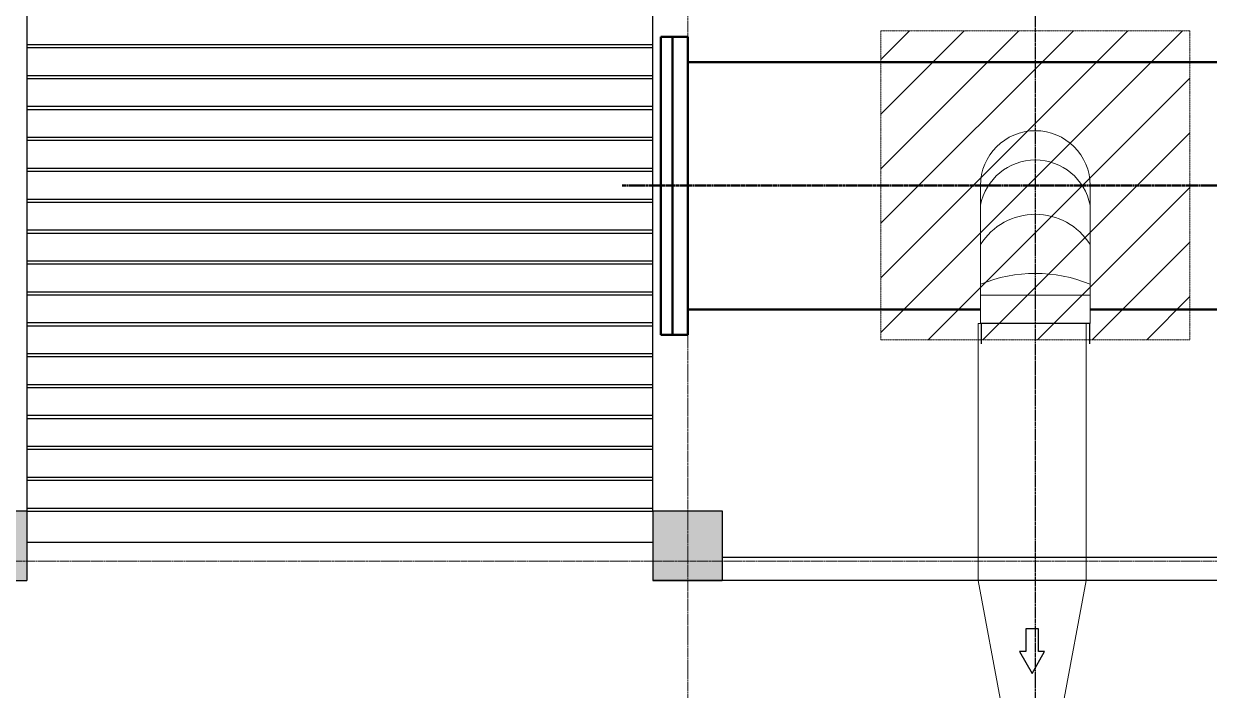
# Model space of a CAD drawing. Header units: inches. Extents: x 86328 to 235202, y 68629 to 184293.
# Drawn here: x 146204 to 153877, y 132606 to 136920 of the extents above; entities that cross this region are included whole.
import ezdxf

# ---------------------------------------------------------------- set-up
doc = ezdxf.new("R2010")
doc.units = ezdxf.units.IN
doc.header["$MEASUREMENT"] = 0
for name, pattern in [('CENTER', [2, 1.25, -0.25, 0.25, -0.25]), ('HIDDEN', [0.375, 0.25, -0.125]), ('PHANTOM2', [1.25, 0.625, -0.125, 0.125, -0.125, 0.125, -0.125])]:
    doc.linetypes.add(name, pattern=pattern)
doc.layers.add('.5', color=8, linetype='Continuous', lineweight=0)
doc.layers.add('DIM', color=251, linetype='Continuous', lineweight=0)
doc.layers.add('pipes', color=2, linetype='Continuous')
doc.layers.add('steel elbow 90deg', color=3, linetype='Continuous')

msp = doc.modelspace()

# ---------------------------------------------------------------- hatches: boundary and pattern name
at = {"layer": 'DIM', "linetype": 'HIDDEN', "lineweight": 25, "ltscale": 10}
h = msp.add_hatch(color=8, dxfattribs=at)
h.paths.add_polyline_path([(142275.9, 133615.4), (141975.9, 133615.4), (141975.9, 133315.4), (142275.9, 133315.4)])
h.paths.add_polyline_path([(146225.9, 133765.4), (145775.9, 133765.4), (145775.9, 133315.4), (146225.9, 133315.4)])
h.paths.add_polyline_path([(142275.9, 129340.4), (141975.9, 129340.4), (141975.9, 129040.4), (142275.9, 129040.4)])
h.paths.add_polyline_path([(150726.3, 133765.4), (150276.3, 133765.4), (150276.3, 133315.4), (150726.3, 133315.4)])
h.paths.add_polyline_path([(155226.3, 133965.4), (154776.3, 133965.4), (154776.3, 133315.4), (155226.3, 133315.4)])
h.paths.add_polyline_path([(145925.9, 129040.4), (145925.9, 129340.4), (145775.9, 129340.4), (145775.9, 129040.4)])

# ---------------------------------------------------------------- linework, layer by layer
at = {"layer": '.5', "color": 8, "linetype": 'CENTER', "ltscale": 10}
for p, q in [((150501.3, 116744.2), (150501.3, 148032.4)), ((193391.9, 133442.1), (128877.6, 133442.1))]:
    msp.add_line(p, q, dxfattribs=at)
at = {"color": 8, "linetype": 'PHANTOM2', "ltscale": 20}
msp.add_line((152751.3, 145814.1), (152751.3, 122881.3), dxfattribs=at)
at = {"color": 8}
for p, q in [((152771, 133004.6), (152690, 133004.6)), ((152690, 133004.6), (152690, 132856.1)), ((152771, 132856.1), (152771, 133004.6)), ((152690, 132856.1), (152649.5, 132856.1)), ((152649.5, 132856.1), (152730.5, 132715.5)), ((152730.5, 132715.5), (152811.5, 132856.1)), ((152811.5, 132856.1), (152771, 132856.1))]:
    msp.add_line(p, q, dxfattribs=at)
at = {"layer": 'DIM', "color": 8, "linetype": 'HIDDEN', "lineweight": 25, "ltscale": 10}
for p, q in [((146225.9, 133765.4), (146225.9, 138279.1)), ((150276.3, 133765.4), (150276.3, 138079.8)), ((146225.9, 136785.4), (150276.3, 136785.4)), ((146225.9, 136765.4), (150276.3, 136765.4)), ((146225.9, 136585.4), (150276.3, 136585.4)), ((146225.9, 136565.4), (150276.3, 136565.4)), ((146225.9, 136385.4), (150276.3, 136385.4)), ((146225.9, 136365.4), (150276.3, 136365.4)), ((146225.9, 136185.4), (150276.3, 136185.4)), ((146225.9, 136165.4), (150276.3, 136165.4)), ((146225.9, 135985.4), (150276.3, 135985.4)), ((146225.9, 135965.4), (150276.3, 135965.4)), ((146225.9, 135785.4), (150276.3, 135785.4)), ((146225.9, 135765.4), (150276.3, 135765.4)), ((146225.9, 135585.4), (150276.3, 135585.4)), ((146225.9, 135565.4), (150276.3, 135565.4)), ((146225.9, 135385.4), (150276.3, 135385.4)), ((146225.9, 135365.4), (150276.3, 135365.4)), ((146225.9, 135185.4), (150276.3, 135185.4)), ((146225.9, 135165.4), (150276.3, 135165.4)), ((146225.9, 134985.4), (150276.3, 134985.4)), ((146225.9, 134965.4), (150276.3, 134965.4)), ((146225.9, 134785.4), (150276.3, 134785.4)), ((146225.9, 134765.4), (150276.3, 134765.4)), ((146225.9, 134585.4), (150276.3, 134585.4)), ((146225.9, 134565.4), (150276.3, 134565.4)), ((146225.9, 134385.4), (150276.3, 134385.4)), ((146225.9, 134365.4), (150276.3, 134365.4)), ((146225.9, 134185.4), (150276.3, 134185.4)), ((146225.9, 134165.4), (150276.3, 134165.4)), ((146225.9, 133985.4), (150276.3, 133985.4)), ((146225.9, 133965.4), (150276.3, 133965.4)), ((146225.9, 133765.4), (145775.9, 133765.4)), ((146225.9, 133765.4), (145775.9, 133765.4)), ((146225.9, 133785.4), (150276.3, 133785.4)), ((146225.9, 133765.4), (150276.3, 133765.4)), ((146225.9, 133315.4), (146225.9, 133765.4)), ((146225.9, 133315.4), (146225.9, 133765.4)), ((150726.3, 133765.4), (150276.3, 133765.4)), ((150276.3, 133765.4), (150276.3, 133315.4)), ((150726.3, 133315.4), (150726.3, 133765.4)), ((146225.9, 133565.4), (150276.3, 133565.4)), ((154776.3, 133465.4), (150726.3, 133465.4)), ((145775.9, 133315.4), (146225.9, 133315.4)), ((145775.9, 133315.4), (146225.9, 133315.4)), ((186276.3, 133315.4), (150276.3, 133315.4)), ((150276.3, 133315.4), (150726.3, 133315.4))]:
    msp.add_line(p, q, dxfattribs=at)
at = {"layer": 'DIM', "color": 8, "lineweight": 50}
for p, q in [((150403.3, 136835.9), (150327.3, 136835.9)), ((150327.3, 136835.9), (150327.3, 134905.9)), ((150403.3, 134905.9), (150403.3, 136835.9)), ((150501.3, 136835.9), (150403.3, 136835.9)), ((150403.3, 136835.9), (150403.3, 134905.9)), ((150501.3, 134905.9), (150501.3, 136835.9)), ((150501.3, 136670.9), (168201.1, 136670.9)), ((150501.3, 135070.9), (152396.5, 135070.9)), ((153106.1, 135070.9), (156896.5, 135070.9)), ((150327.3, 134905.9), (150403.3, 134905.9)), ((150403.3, 134905.9), (150501.3, 134905.9))]:
    msp.add_line(p, q, dxfattribs=at)
at = {"layer": 'DIM', "color": 8, "linetype": 'HIDDEN', "ltscale": 7}
for p, q in [((151751.3, 136874.4), (153751.3, 136874.4)), ((151751.3, 134874.4), (151751.3, 136874.4)), ((153751.3, 136874.4), (153751.3, 134874.4)), ((153751.3, 134874.4), (151751.3, 134874.4))]:
    msp.add_line(p, q, dxfattribs=at)
at = {"layer": 'DIM', "color": 8, "linetype": 'Continuous'}
for p, q in [((151751.3, 136689), (151936.8, 136874.4)), ((151751.3, 136335.4), (152290.3, 136874.4)), ((151751.3, 135981.8), (152643.9, 136874.4)), ((151751.3, 135628.3), (152997.4, 136874.4)), ((151751.3, 135274.7), (153351, 136874.4)), ((151751.3, 134921.2), (153704.5, 136874.4)), ((152058.1, 134874.4), (153751.3, 136567.6)), ((152411.6, 134874.4), (153751.3, 136214.1)), ((152765.2, 134874.4), (153751.3, 135860.5)), ((153118.7, 134874.4), (153751.3, 135507)), ((153472.3, 134874.4), (153751.3, 135153.4))]:
    msp.add_line(p, q, dxfattribs=at)
at = {"layer": 'DIM', "color": 8, "linetype": 'PHANTOM2', "lineweight": 50, "ltscale": 20}
msp.add_line((191094.1, 135872.7), (150076.3, 135872.7), dxfattribs=at)
at = {"layer": 'DIM', "color": 8}
for p, q in [((152396.5, 135872.7), (152396.5, 134979.6)), ((153106.1, 135872.7), (153106.1, 134979.6)), ((153106.1, 135163.1), (152396.5, 135163.1))]:
    msp.add_line(p, q, dxfattribs=at)
at = {"layer": 'DIM', "color": 8, "linetype": 'Continuous', "ltscale": 10}
for p, q in [((152380.5, 134979.6), (152380.5, 133315.4)), ((153080.5, 134979.6), (153080.5, 133315.4)), ((152380.5, 133315.4), (153080.5, 133315.4)), ((152380.5, 133315.4), (152530.5, 132519.2)), ((153080.5, 133315.4), (152930.5, 132519.2))]:
    msp.add_line(p, q, dxfattribs=at)
msp.add_lwpolyline([(152380.5, 134979.6), (153080.5, 134979.6)], dxfattribs=at)
at = {"layer": 'DIM', "color": 8}
for centre, radius, start, end in [((152751.3, 135872.7), 354.8, 0, 180), ((152751.3, 135676.5), 361.4, 10.9356, 169.0644), ((152751.3, 135267.2), 419.5, 32.25363, 147.74637), ((152751.3, 134376.2), 928, 67.52147, 112.47853)]:
    msp.add_arc(centre, radius, start, end, dxfattribs=at)
at = {"layer": 'pipes', "color": 8, "ltscale": 2000}
for p, q in [((152401.3, 134979.6), (152401.3, 134848.4)), ((153101.3, 134979.6), (153101.3, 134848.4))]:
    msp.add_line(p, q, dxfattribs=at)
at = {"layer": 'steel elbow 90deg', "color": 8}
msp.add_line((153106.1, 134979.6), (152396.5, 134979.6), dxfattribs=at)

doc.saveas('drawing.dxf')
